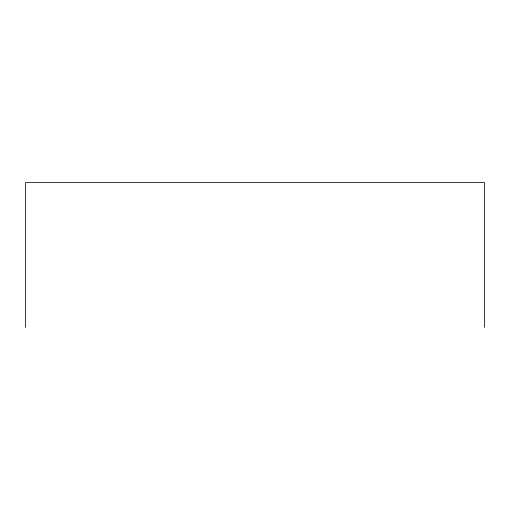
<?xml version="1.0" encoding="UTF-8"?>
<svg xmlns="http://www.w3.org/2000/svg" width="510" height="510" viewBox="0 0 510 510"><rect width="100%" height="100%" fill="white"/><g stroke="black" fill="none" stroke-linecap="round" stroke-linejoin="round"><path stroke-width="0.76" d="M484.5 327.401L484.5 182.599L25.5 182.599L25.5 327.401"/></g></svg>
